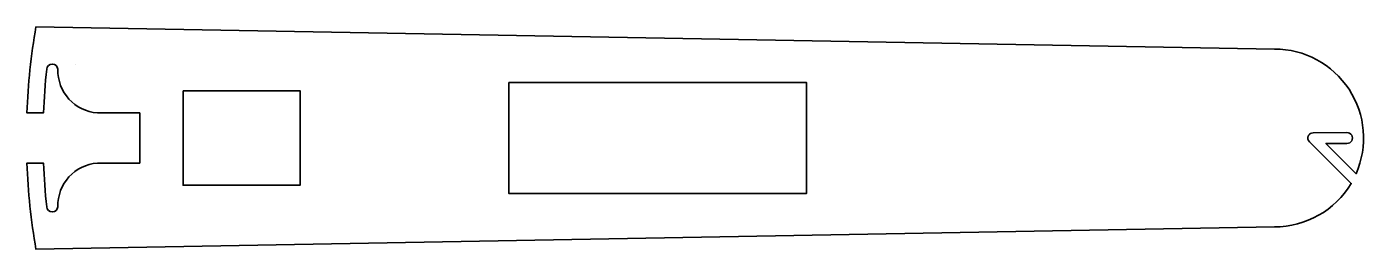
# Model space of a CAD drawing. Header units: millimetres. Extents: x -67 to 53, y 7 to 27.
import ezdxf

# ---------------------------------------------------------------- set-up
doc = ezdxf.new("R2010")
doc.units = ezdxf.units.MM
doc.header["$LTSCALE"] = 25.4
doc.layers.add('___C__-1', color=7, linetype='Continuous')

# ---------------------------------------------------------------- blocks, each defined once
blk = doc.blocks.new('_O___[_v-1')
at = {"color": 7, "linetype": 'Continuous', "lineweight": 35, "transparency": 33554687, "flags": 128}
blk.add_lwpolyline([(-66.67, 27.2, 0.033075), (-67.48, 19.45), (-65.99, 19.45, -0.01689), (-65.7, 23.39, -0.910319), (-64.7, 23.38, 0.400172), (-61.14, 19.45), (-57.35, 19.45), (-57.35, 14.95), (-61.14, 14.95, 0.400172), (-64.7, 11.02, -0.910319), (-65.7, 11.01, -0.01689), (-65.99, 14.95), (-67.48, 14.95, 0.033073), (-66.67, 7.2), (44.47, 9.2, 0.264927), (51.36, 13.12), (47.61, 16.87, -0.668179), (47.94, 17.67), (50.97, 17.69, -1.020363), (50.98, 16.71), (49.09, 16.71), (51.8, 13.99, 0.540804), (44.47, 25.2)], format="xyb", close=True, dxfattribs=at)
for points in [[(-24.23, 22.2), (2.47, 22.2), (2.47, 12.2), (-24.23, 12.2)], [(-53.46, 21.45), (-42.96, 21.45), (-42.96, 12.95), (-53.46, 12.95)]]:
    blk.add_lwpolyline(points, close=True, dxfattribs=at)
at = {"color": 7, "linetype": 'Continuous', "lineweight": 5, "transparency": 33554687}
blk.add_arc((-63.19, 23.34), 0.501, 83.451, 83.5006, dxfattribs=at)

msp = doc.modelspace()

# ---------------------------------------------------------------- block references
at = {"layer": '___C__-1', "color": 7, "transparency": 33554687}
msp.add_blockref('_O___[_v-1', (0, 0), dxfattribs=at)

doc.saveas('drawing.dxf')
